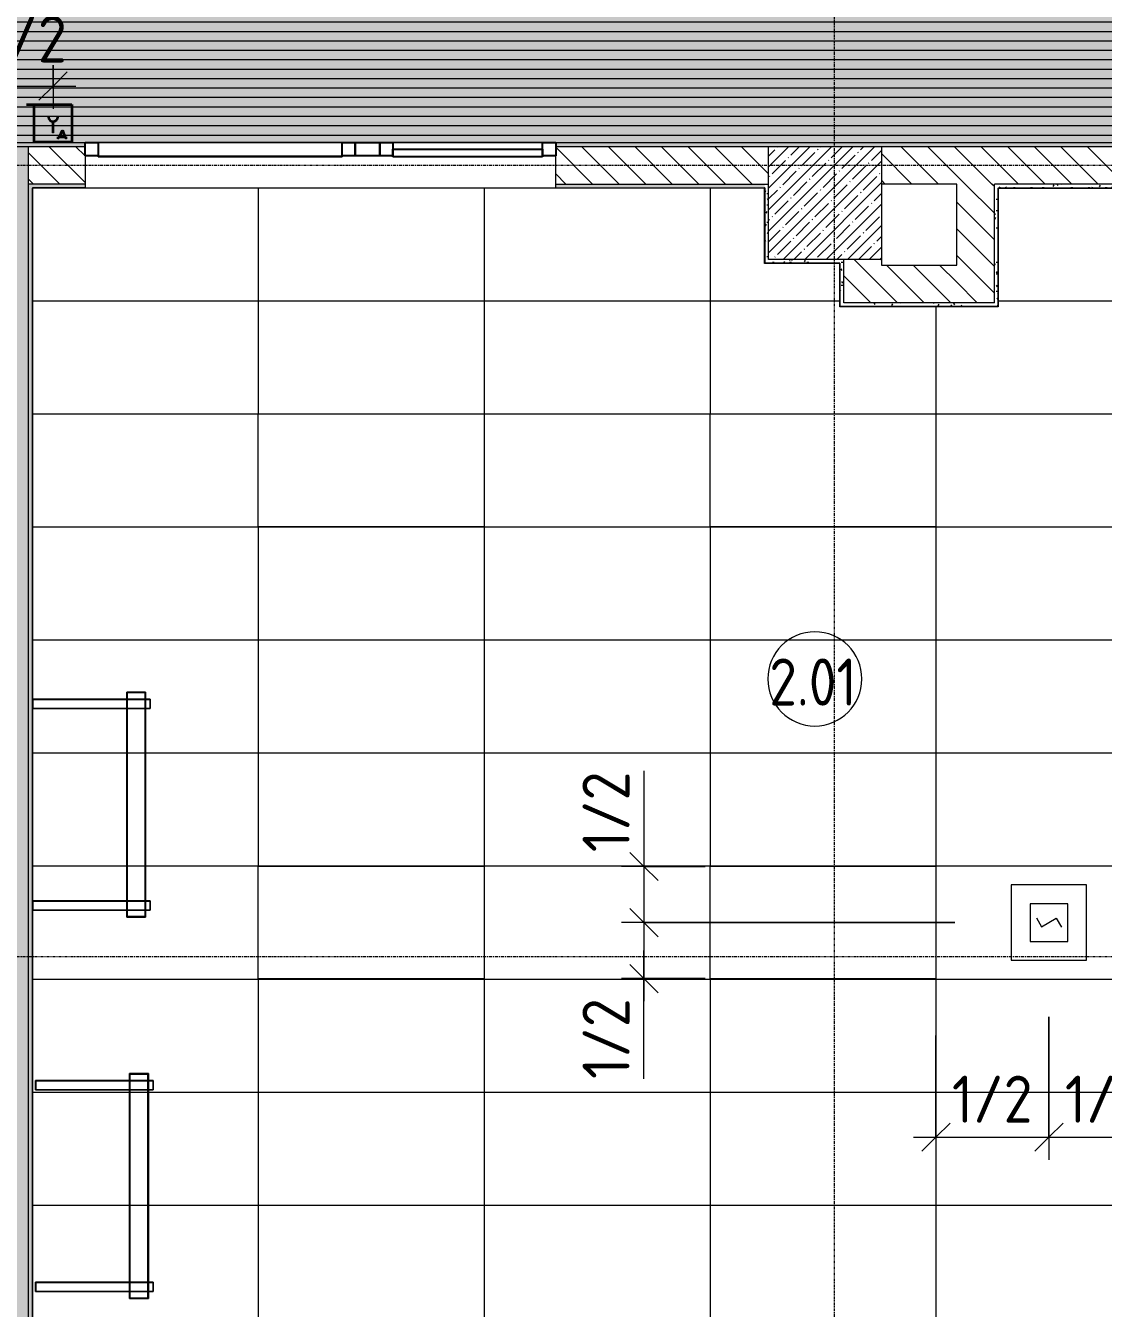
# Model space of a CAD drawing. Header units: millimetres. Extents: x -3917 to 185442, y -8553 to 29000.
# Drawn here: x 3714 to 9439, y 1732 to 8541 of the extents above; entities that cross this region are included whole.
import ezdxf

# ---------------------------------------------------------------- set-up
doc = ezdxf.new("R2010")
doc.units = ezdxf.units.MM
doc.linetypes.add('Осевая', pattern=[31.75, 6.35, -4.7625, 15.875, -4.7625])
for name, color, linetype, lineweight in [('A-ANNO-DIMS', 7, 'Continuous', 9), ('A-ANNO-DIMS-100', 7, 'Continuous', 9), ('A-AREA-IDEN', 7, 'Continuous', 9), ('A-CLNG-PATT', 7, 'Continuous', 9), ('A-DETL-2', 7, 'Continuous', 35), ('A-GLAZ-CURT', 7, 'Continuous', 9), ('A-GLAZ-CURT-1', 7, 'Continuous', 25), ('A-GLAZ-CWMG', 7, 'Continuous', 9), ('A-GLAZ-CWMG-1', 7, 'Continuous', 25), ('A-WALL', 7, 'Continuous', 9), ('I-WALL', 7, 'Continuous', 9), ('Q-SPCQ', 7, 'Continuous', 9), ('S-COLS', 7, 'Continuous', 9), ('Оси-2', 7, 'Осевая', 9)]:
    doc.layers.add(name, color=color, linetype=linetype, lineweight=lineweight)
for name, color, linetype, lineweight, true_color in [('A-ANNO-NOTE', 1, 'Continuous', 9, 0xff0000), ('A-CLNG-1', 7, 'Continuous', 9, 0xeaeaea), ('A-WALL-1', 7, 'Continuous', 9, 0x3c3c3c), ('A-WALL-FNSH-1', 7, 'Continuous', 9, 0x3c3c3c), ('E-LITE-EQPM-1', 7, 'Continuous', 9, 0xff8080), ('I-WALL-1', 7, 'Continuous', 9, 0x535353), ('Q-SPCQ-2', 1, 'Continuous', 9, 0xff0000), ('S-COLS-1', 9, 'Continuous', 9, 0x808080), ('S-COLS-2', 7, 'Continuous', 9, 0x3c3c3c)]:
    doc.layers.add(name, color=color, linetype=linetype, lineweight=lineweight, true_color=true_color)
doc.layers.add('A-CLNG-PATT-1', color=7, linetype='Continuous', lineweight=9, transparency=1)
doc.styles.add('GOST Common', font='GOST_Common.ttf', dxfattribs={"width": 0.9, "height": 250})
doc.styles.add('ISOCPEUR', font='isocpeur.ttf', dxfattribs={"width": 0.9, "height": 250})
doc.dimstyles.new('ISO-2_5_0_9К_БОЛЬШОЙ', dxfattribs={"dimscale": 304.8, "dimtxt": 248.995294, "dimasz": 0.492126, "dimexe": 0.393701, "dimexo": 0.984252, "dimgap": 0, "dimtad": 1, "dimdec": 0, "dimrnd": 10, "dimzin": 0, "dimdsep": 46, "dimtxsty": 'ISOCPEUR', "dimblk1": 'OBLIQUE', "dimblk2": 'OBLIQUE', "dimsah": 1, "dimcen": 0.09, "dimdle": 0.393701, "dimazin": 0, "dimtfac": 1, "dimtdec": 4, "dimtix": 1, "dimtmove": 0, "dimatfit": 3, "dimfxl": 1, "dimtvp": 1, "dimtolj": 1, "dimtzin": 0, "dimarcsym": 2})
doc.dimstyles.new('ISO-2_5_0_9К_БОЛЬШОЙ_1', dxfattribs={"dimscale": 304.8, "dimtxt": 248.995294, "dimasz": 0.492126, "dimexe": 0.393701, "dimexo": 0.984252, "dimgap": 0, "dimtad": 1, "dimdec": 0, "dimrnd": 10, "dimzin": 0, "dimdsep": 46, "dimtxsty": 'ISOCPEUR', "dimblk1": 'OBLIQUE', "dimblk2": 'OBLIQUE', "dimsah": 1, "dimcen": 0.09, "dimdle": 0.393701, "dimazin": 0, "dimtfac": 1, "dimtdec": 4, "dimtix": 1, "dimtmove": 1, "dimatfit": 3, "dimfxl": 1, "dimtvp": 1, "dimtolj": 1, "dimtzin": 0, "dimarcsym": 2})
doc.dimstyles.new('ISO-2_5_0_9К_БОЛЬШОЙ_2', dxfattribs={"dimscale": 304.8, "dimtxt": 248.995294, "dimasz": 0.492126, "dimexe": 0.393701, "dimexo": 0.984252, "dimgap": 0, "dimtad": 1, "dimdec": 0, "dimrnd": 10, "dimzin": 0, "dimdsep": 46, "dimtxsty": 'ISOCPEUR', "dimblk1": 'OBLIQUE', "dimblk2": 'OBLIQUE', "dimsah": 1, "dimcen": 0.09, "dimdle": 0.393701, "dimazin": 0, "dimtfac": 1, "dimtdec": 4, "dimtix": 1, "dimtmove": 2, "dimatfit": 3, "dimfxl": 1, "dimtvp": 1, "dimtolj": 1, "dimtzin": 0, "dimarcsym": 2})
pattern_1 = [(135, (0, 0), (-70.7107, -70.7107), [])]
pattern_2 = [(0, (0, 0), (121.92, 30.48), [10.058, -81.382, 10.058, -81.382, -487.68]), (0, (0, 0), (121.92, 30.48), [-182.88, 10.058, -172.822, 10.058, -81.382, -213.36]), (0, (0, 0), (121.92, 30.48), [-457.2, 10.058, -50.902, 10.058, -142.342]), (120, (45.72, 15.24), (-87.356454, 90.345817), [10.058, -81.382, 10.058, -81.382, -487.68]), (120, (45.72, 15.24), (-87.356454, 90.345817), [-182.88, 10.058, -172.822, 10.058, -81.382, -213.36]), (120, (45.72, 15.24), (-87.356454, 90.345817), [-457.2, 10.058, -50.902, 10.058, -142.342]), (240, (60.96, 76.2), (-34.563546, -120.825817), [10.058, -81.382, 10.058, -81.382, -487.68]), (240, (60.96, 76.2), (-34.563546, -120.825817), [-182.88, 10.058, -172.822, 10.058, -81.382, -213.36]), (240, (60.96, 76.2), (-34.563546, -120.825817), [-457.2, 10.058, -50.902, 10.058, -142.342])]

# ---------------------------------------------------------------- blocks, each defined once
blk = doc.blocks.new('BSC_Колонна _Прямоугольная - 600х600-V50-Сводный план потолков 2 этажа в осях 1-12')
at = {"layer": 'S-COLS-1'}
h = blk.add_hatch(dxfattribs=at)
h.set_pattern_fill('FP_61', color=256, style=0, pattern_type=2)
h.set_pattern_definition([(45, (-7960, -7600), (-57.0246, 57.0246), []), (45, (-7902.975, -7600), (-57.0246, 57.0246), [100.806, -20.161, 3.353, -16.808])])
h.paths.add_polyline_path([(-300, -300), (300, -300), (300, 300), (-300, 300)])
at = {"layer": 'S-COLS-2'}
for p, q in [((-300, 300), (300, 300)), ((-300, -300), (-300, 300)), ((300, 300), (300, -300)), ((300, -300), (-300, -300))]:
    blk.add_line(p, q, dxfattribs=at)
blk = doc.blocks.new('E220 IP40 _школа доски 1195-100 IP40 аналог 1-36_ - V1-E0-00270-60000-4001839 _ V2-A0-PR00-00_2_0017_25 _Призма стандарт_-27752235-Сводный план потолков 2 этажа в осях 1-12')
at = {"layer": 'E-LITE-EQPM-1'}
for p, q in [((4251, 3808.5), (4251, 5003.5)), ((4251, 5003.5), (4351, 5003.5)), ((4351, 5003.5), (4251, 5003.5)), ((4251, 5003.5), (4251, 3808.5)), ((4253, 3811.5), (4253, 5000.5)), ((4253, 5000.5), (4349, 5000.5)), ((4349, 5000.5), (4253, 5000.5)), ((4253, 5000.5), (4253, 3811.5)), ((4349, 5000.5), (4253, 5000.5)), ((4253, 5000.5), (4253, 3811.5)), ((4253, 3811.5), (4253, 5000.5)), ((4253, 5000.5), (4349, 5000.5)), ((4349, 5000.5), (4349, 3811.5)), ((4349, 3811.5), (4349, 5000.5)), ((4349, 3811.5), (4349, 5000.5)), ((4349, 5000.5), (4349, 3811.5)), ((4351, 5003.5), (4351, 3808.5)), ((4351, 3808.5), (4351, 5003.5)), ((4251, 4966), (3751, 4966)), ((3751, 4916), (3751, 4966)), ((3751, 4966), (3751, 4916)), ((3751, 4966), (3791, 4966)), ((3751, 4916), (4251, 4916)), ((3791, 4916), (3751, 4916)), ((3753, 4964), (4251, 4964)), ((3753, 4964), (3753, 4918)), ((3753, 4918), (3753, 4964)), ((3791, 4964), (3753, 4964)), ((3753, 4918), (4251, 4918)), ((3753, 4918), (3791, 4918)), ((3791, 4966), (4251, 4966)), ((3791, 4966), (3791, 4964)), ((3791, 4964), (3791, 4966)), ((3791, 4964), (4251, 4964)), ((3791, 4918), (4251, 4918)), ((3791, 4918), (3791, 4916)), ((3791, 4916), (3791, 4918)), ((3791, 4916), (4251, 4916)), ((4252.9, 4966), (4251, 4966)), ((4251, 4966), (4252.9, 4966)), ((4251, 4964), (4252.9, 4964)), ((4251, 4964), (4252.9, 4964)), ((4251, 4918), (4252.9, 4918)), ((4251, 4918), (4252.9, 4918)), ((4251, 4916), (4252.9, 4916)), ((4251, 4916), (4252.9, 4916)), ((4348.6, 4966), (4253, 4966)), ((4253, 4966), (4348.6, 4966)), ((4253, 4964), (4348.6, 4964)), ((4253, 4964), (4348.6, 4964)), ((4253, 4918), (4348.6, 4918)), ((4253, 4918), (4348.6, 4918)), ((4253, 4916), (4348.6, 4916)), ((4253, 4916), (4348.6, 4916)), ((4351, 4966), (4349.1, 4966)), ((4349.1, 4966), (4351, 4966)), ((4349.1, 4964), (4351, 4964)), ((4349.1, 4964), (4351, 4964)), ((4349.1, 4918), (4351, 4918)), ((4349.1, 4918), (4351, 4918)), ((4349.1, 4916), (4351, 4916)), ((4349.1, 4916), (4351, 4916)), ((4376, 4966), (4351, 4966)), ((4351, 4966), (4376, 4966)), ((4351, 4964), (4376, 4964)), ((4351, 4964), (4376, 4964)), ((4351, 4918), (4376, 4918)), ((4351, 4918), (4376, 4918)), ((4351, 4916), (4376, 4916)), ((4351, 4916), (4376, 4916)), ((4376, 4966), (4376, 4964)), ((4376, 4916), (4376, 4966)), ((4376, 4964), (4376, 4918)), ((4376, 4918), (4376, 4916)), ((4251.1, 3896), (3751, 3896)), ((3751, 3846), (3751, 3896)), ((3751, 3896), (3751, 3846)), ((3751, 3896), (3791, 3896)), ((3753, 3894), (4251.1, 3894)), ((3753, 3894), (3753, 3848)), ((3753, 3848), (3753, 3894)), ((3791, 3894), (3753, 3894)), ((3791, 3896), (4251.1, 3896)), ((3791, 3896), (3791, 3894)), ((3791, 3894), (3791, 3896)), ((3791, 3894), (4251.1, 3894)), ((4253, 3896), (4251.1, 3896)), ((4251.1, 3896), (4253, 3896)), ((4251.1, 3894), (4253, 3894)), ((4251.1, 3894), (4253, 3894)), ((4348.6, 3896), (4253, 3896)), ((4253, 3896), (4348.6, 3896)), ((4253, 3894), (4348.6, 3894)), ((4253, 3894), (4348.6, 3894)), ((4350.9, 3896), (4349, 3896)), ((4349, 3896), (4350.9, 3896)), ((4349, 3894), (4350.9, 3894)), ((4349, 3894), (4350.9, 3894)), ((4376, 3896), (4350.9, 3896)), ((4350.9, 3896), (4376, 3896)), ((4350.9, 3894), (4376, 3894)), ((4350.9, 3894), (4376, 3894)), ((4376, 3896), (4376, 3894)), ((4376, 3846), (4376, 3896)), ((4376, 3894), (4376, 3848)), ((3751, 3846), (4251.1, 3846)), ((3791, 3846), (3751, 3846)), ((3753, 3848), (4251.1, 3848)), ((3753, 3848), (3791, 3848)), ((3791, 3848), (4251.1, 3848)), ((3791, 3848), (3791, 3846)), ((3791, 3846), (3791, 3848)), ((3791, 3846), (4251.1, 3846)), ((4251.1, 3848), (4253, 3848)), ((4251.1, 3848), (4253, 3848)), ((4251.1, 3846), (4253, 3846)), ((4251.1, 3846), (4253, 3846)), ((4253, 3848), (4348.6, 3848)), ((4253, 3848), (4348.6, 3848)), ((4253, 3846), (4348.6, 3846)), ((4253, 3846), (4348.6, 3846)), ((4349, 3848), (4350.9, 3848)), ((4349, 3848), (4350.9, 3848)), ((4349, 3846), (4350.9, 3846)), ((4349, 3846), (4350.9, 3846)), ((4350.9, 3848), (4376, 3848)), ((4350.9, 3848), (4376, 3848)), ((4350.9, 3846), (4376, 3846)), ((4350.9, 3846), (4376, 3846)), ((4376, 3848), (4376, 3846)), ((4351, 3808.5), (4251, 3808.5)), ((4251, 3808.5), (4351, 3808.5)), ((4349, 3811.5), (4253, 3811.5)), ((4253, 3811.5), (4349, 3811.5)), ((4253, 3811.5), (4349, 3811.5)), ((4349, 3811.5), (4253, 3811.5))]:
    blk.add_line(p, q, dxfattribs=at)
blk = doc.blocks.new('Рассеиватель E220 - V2-A0-PR00-00_2_0016_25 Призма стандарт-27752360-Сводный план потолков 2 этажа в осях 1-12')
at = {"layer": 'E-LITE-EQPM-1'}
for p, q in [((-594.5, -48), (-594.5, 48)), ((-594.5, 48), (594.5, 48)), ((594.5, 48), (-594.5, 48)), ((-594.5, 48), (-594.5, -48)), ((594.5, 48), (594.5, -48)), ((594.5, -48), (594.5, 48)), ((594.5, -48), (-594.5, -48)), ((-594.5, -48), (594.5, -48))]:
    blk.add_line(p, q, dxfattribs=at)
blk = doc.blocks.new('E220 IP40 _школа доски 1195-100 IP40 аналог 1-36_ - V1-E0-00270-60000-4001839 _ V2-A0-PR00-00_2_0017_25 _Призма стандарт_-V69-Сводный план потолков 2 этажа в осях 1-12')
at = {"layer": 'E-LITE-EQPM-1'}
for p, q in [((4266, 2941), (3766, 2941)), ((3766, 2891), (3766, 2941)), ((3766, 2941), (3766, 2891)), ((3766, 2941), (3806, 2941)), ((3768, 2939), (4266, 2939)), ((3768, 2939), (3768, 2893)), ((3768, 2893), (3768, 2939)), ((3806, 2939), (3768, 2939)), ((3806, 2941), (4266, 2941)), ((3806, 2941), (3806, 2939)), ((3806, 2939), (3806, 2941)), ((3806, 2939), (4266, 2939)), ((4266, 1783.5), (4266, 2978.5)), ((4266, 2978.5), (4366, 2978.5)), ((4366, 2978.5), (4266, 2978.5)), ((4266, 2978.5), (4266, 1783.5)), ((4267.9, 2941), (4266, 2941)), ((4266, 2941), (4267.9, 2941)), ((4266, 2939), (4267.9, 2939)), ((4266, 2939), (4267.9, 2939)), ((4268, 1786.5), (4268, 2975.5)), ((4268, 2975.5), (4364, 2975.5)), ((4364, 2975.5), (4268, 2975.5)), ((4268, 2975.5), (4268, 1786.5)), ((4364, 2975.5), (4268, 2975.5)), ((4268, 2975.5), (4268, 1786.5)), ((4268, 1786.5), (4268, 2975.5)), ((4268, 2975.5), (4364, 2975.5)), ((4364, 2941), (4268, 2941)), ((4268, 2941), (4364, 2941)), ((4268, 2939), (4364, 2939)), ((4268, 2939), (4364, 2939)), ((4364, 2975.5), (4364, 1786.5)), ((4364, 1786.5), (4364, 2975.5)), ((4364, 1786.5), (4364, 2975.5)), ((4364, 2975.5), (4364, 1786.5)), ((4366, 2941), (4364.1, 2941)), ((4364.1, 2941), (4366, 2941)), ((4364.1, 2939), (4366, 2939)), ((4364.1, 2939), (4366, 2939)), ((4366, 2978.5), (4366, 1783.5)), ((4366, 1783.5), (4366, 2978.5)), ((4391, 2941), (4366, 2941)), ((4366, 2941), (4391, 2941)), ((4366, 2939), (4391, 2939)), ((4366, 2939), (4391, 2939)), ((4391, 2941), (4391, 2939)), ((4391, 2891), (4391, 2941)), ((4391, 2939), (4391, 2893)), ((3766, 2891), (4266, 2891)), ((3806, 2891), (3766, 2891)), ((3768, 2893), (4266, 2893)), ((3768, 2893), (3806, 2893)), ((3806, 2893), (4266, 2893)), ((3806, 2893), (3806, 2891)), ((3806, 2891), (3806, 2893)), ((3806, 2891), (4266, 2891)), ((4266, 2893), (4267.9, 2893)), ((4266, 2893), (4267.9, 2893)), ((4266, 2891), (4267.9, 2891)), ((4266, 2891), (4267.9, 2891)), ((4268, 2893), (4364, 2893)), ((4268, 2893), (4364, 2893)), ((4268, 2891), (4364, 2891)), ((4268, 2891), (4364, 2891)), ((4364.1, 2893), (4366, 2893)), ((4364.1, 2893), (4366, 2893)), ((4364.1, 2891), (4366, 2891)), ((4364.1, 2891), (4366, 2891)), ((4366, 2893), (4391, 2893)), ((4366, 2893), (4391, 2893)), ((4366, 2891), (4391, 2891)), ((4366, 2891), (4391, 2891)), ((4391, 2893), (4391, 2891)), ((4266.1, 1871), (3766, 1871)), ((3766, 1821), (3766, 1871)), ((3766, 1871), (3766, 1821)), ((3766, 1871), (3806, 1871)), ((3768, 1869), (4266.1, 1869)), ((3768, 1869), (3768, 1823)), ((3768, 1823), (3768, 1869)), ((3806, 1869), (3768, 1869)), ((3806, 1871), (4266.1, 1871)), ((3806, 1871), (3806, 1869)), ((3806, 1869), (3806, 1871)), ((3806, 1869), (4266.1, 1869)), ((4268, 1871), (4266.1, 1871)), ((4266.1, 1871), (4268, 1871)), ((4266.1, 1869), (4268, 1869)), ((4266.1, 1869), (4268, 1869)), ((4364, 1871), (4268, 1871)), ((4268, 1871), (4364, 1871)), ((4268, 1869), (4364, 1869)), ((4268, 1869), (4364, 1869)), ((4365.9, 1871), (4364, 1871)), ((4364, 1871), (4365.9, 1871)), ((4364, 1869), (4365.9, 1869)), ((4364, 1869), (4365.9, 1869)), ((4391, 1871), (4365.9, 1871)), ((4365.9, 1871), (4391, 1871)), ((4365.9, 1869), (4391, 1869)), ((4365.9, 1869), (4391, 1869)), ((4391, 1871), (4391, 1869)), ((4391, 1821), (4391, 1871)), ((4391, 1869), (4391, 1823)), ((3766, 1821), (4266.1, 1821)), ((3806, 1821), (3766, 1821)), ((3768, 1823), (4266.1, 1823)), ((3768, 1823), (3806, 1823)), ((3806, 1823), (4266.1, 1823)), ((3806, 1823), (3806, 1821)), ((3806, 1821), (3806, 1823)), ((3806, 1821), (4266.1, 1821)), ((4366, 1783.5), (4266, 1783.5)), ((4266, 1783.5), (4366, 1783.5)), ((4266.1, 1823), (4268, 1823)), ((4266.1, 1823), (4268, 1823)), ((4266.1, 1821), (4268, 1821)), ((4266.1, 1821), (4268, 1821)), ((4268, 1823), (4364, 1823)), ((4268, 1823), (4364, 1823)), ((4268, 1821), (4364, 1821)), ((4268, 1821), (4364, 1821)), ((4364, 1786.5), (4268, 1786.5)), ((4268, 1786.5), (4364, 1786.5)), ((4268, 1786.5), (4364, 1786.5)), ((4364, 1786.5), (4268, 1786.5)), ((4364, 1823), (4365.9, 1823)), ((4364, 1823), (4365.9, 1823)), ((4364, 1821), (4365.9, 1821)), ((4364, 1821), (4365.9, 1821)), ((4365.9, 1823), (4391, 1823)), ((4365.9, 1823), (4391, 1823)), ((4365.9, 1821), (4391, 1821)), ((4365.9, 1821), (4391, 1821)), ((4391, 1823), (4391, 1821))]:
    blk.add_line(p, q, dxfattribs=at)
blk = doc.blocks.new('Извещатель потолочный - Монтируемые на перекрытии-30356282-Сводный план потолков 2 этажа в осях 1-12')
at = {"layer": 'Q-SPCQ'}
for p, q in [((-300, 300), (-300, -100)), ((100, 300), (-300, 300)), ((100, -100), (100, 300)), ((0, 200), (-200, 200)), ((-200, 200), (-200, 0)), ((-122.5, 139), (-74.9, 166.5)), ((-100, 100), (-122.5, 139)), ((0, 0), (0, 200)), ((-77.5, 61), (-100, 100)), ((-200, 0), (0, 0)), ((-125.1, 33.5), (-77.5, 61)), ((-300, -100), (100, -100))]:
    blk.add_line(p, q, dxfattribs=at)
blk = doc.blocks.new('Дистанционный пожарный извещатель - Монтируемые на перекрытии-30348713-Сводный план потолков 2 этажа в осях 1-12')
at = {"layer": 'Q-SPCQ'}
for p, q in [((0, 200), (-200, 200)), ((-200, 200), (-200, 0)), ((0, 0), (0, 200)), ((-100, 50), (-100, 110)), ((-200, 0), (0, 0)), ((-72.6, 28.2), (-72.6, 18.2)), ((-66.8, 28.2), (-72.6, 28.2)), ((-49.9, 64.5), (-66.8, 28.2)), ((-66.8, 28.2), (-36.8, 28.2)), ((-36.8, 28.2), (-49.9, 64.5)), ((-36.8, 28.2), (-31.8, 28.2)), ((-31.8, 28.2), (-31.8, 18.2))]:
    blk.add_line(p, q, dxfattribs=at)
blk.add_arc((-100, 135), 25, 180, 360, dxfattribs=at)
blk = doc.blocks.new('Прямоугольный импост - 50 x 70 мм-31700031-Сводный план потолков 2 этажа в осях 1-12')
at = {"layer": 'A-GLAZ-CWMG-1'}
for p, q in [((0, 35), (-70, 35)), ((-70, 35), (-70, -35)), ((0, -35), (0, 35)), ((-70, -35), (0, -35))]:
    blk.add_line(p, q, dxfattribs=at)
blk = doc.blocks.new('Прямоугольный импост - 50 x 70 мм-31720913-Сводный план потолков 2 этажа в осях 1-12')
at = {"layer": 'A-GLAZ-CWMG'}
blk.add_line((5665, 7920), (6460, 7920), dxfattribs=at)
blk = doc.blocks.new('Системная панель - Стемалит - 40мм-32257327-Сводный план потолков 2 этажа в осях 1-12')
at = {"layer": 'A-GLAZ-CURT-1'}
for p, q in [((-65, -35), (-65, 35)), ((-65, 35), (65, 35)), ((65, 35), (65, -35)), ((65, -35), (-65, -35))]:
    blk.add_line(p, q, dxfattribs=at)
blk = doc.blocks.new('Прямоугольный импост - 50 x 70 мм-31687886-Сводный план потолков 2 этажа в осях 1-12')
at = {"layer": 'A-GLAZ-CWMG-1'}
for p, q in [((35, 35), (-35, 35)), ((-35, 35), (-35, -35)), ((35, -35), (35, 35)), ((-35, -35), (35, -35))]:
    blk.add_line(p, q, dxfattribs=at)
blk = doc.blocks.new('Системная панель - Стекло - 40мм-32257328-Сводный план потолков 2 этажа в осях 1-12')
at = {"layer": 'A-GLAZ-CURT'}
for p, q in [((-647.5, -40), (-647.5, -35)), ((-647.5, -40), (647.5, -40)), ((647.5, -35), (647.5, -40))]:
    blk.add_line(p, q, dxfattribs=at)
blk = doc.blocks.new('Прямоугольный импост - 50 x 70 мм-31701779-Сводный план потолков 2 этажа в осях 1-12')
at = {"layer": 'A-GLAZ-CWMG-1'}
for p, q in [((-70, 35), (0, 35)), ((-70, -35), (-70, 35)), ((0, 35), (0, -35)), ((0, -35), (-70, -35))]:
    blk.add_line(p, q, dxfattribs=at)
blk = doc.blocks.new('Прямоугольный импост - 50 x 70 мм-31693698-Сводный план потолков 2 этажа в осях 1-12')
at = {"layer": 'A-GLAZ-CWMG'}
for p, q in [((4100, 7920), (5395, 7920)), ((4100, 7850), (5395, 7850))]:
    blk.add_line(p, q, dxfattribs=at)
blk = doc.blocks.new('Системная панель - Стекло - 40мм-32257331-Сводный план потолков 2 этажа в осях 1-12')
at = {"layer": 'A-GLAZ-CURT'}
h = blk.add_hatch(dxfattribs=at)
h.set_pattern_fill('FP_91', color=256, style=0, pattern_type=2)
h.set_pattern_definition([(45, (-6162.5, -7785), (-282.843, 282.843), [200, -600]), (45, (-6362.5, -7885), (-282.843, 282.843), [600, -200]), (45, (-5962.5, -7985), (-282.843, 282.843), [200, -600])])
h.paths.add_polyline_path([(397.5, -40), (397.5, 0), (-397.5, 0), (-397.5, -40)])
at = {"layer": 'A-GLAZ-CURT-1'}
for p, q in [((-397.5, -40), (-397.5, 0)), ((-397.5, 0), (397.5, 0)), ((397.5, 0), (397.5, -40)), ((397.5, -40), (-397.5, -40))]:
    blk.add_line(p, q, dxfattribs=at)
blk = doc.blocks.new('Прямоугольный импост - 50 x 70 мм-31702100-Сводный план потолков 2 этажа в осях 1-12')
at = {"layer": 'A-GLAZ-CWMG-1'}
for p, q in [((35, 35), (-35, 35)), ((-35, 35), (-35, -35)), ((35, -35), (35, 35)), ((-35, -35), (35, -35))]:
    blk.add_line(p, q, dxfattribs=at)
blk = doc.blocks.new('Марка_Помещения - Номер-25198446-Сводный план потолков 2 этажа в осях 1-12')
at = {"layer": 'A-AREA-IDEN'}
for start, end in [(360, 180), (180, 360)]:
    blk.add_arc((0, 0), 2.5, start, end, dxfattribs=at)
blk = doc.blocks.new('DIMBLOCK38-Сводный план потолков 2 этажа в осях 1-12')
at = {"layer": 'A-ANNO-DIMS-100'}
for p, q in [((9149.9, 3279.9), (9149.9, 2520.5)), ((9149.9, 2640.5), (9149.9, 3279.9)), ((8549.9, 3180.3), (8549.9, 2520.5)), ((8549.9, 2640.5), (8549.9, 3180.3)), ((8429.9, 2640.5), (9149.9, 2640.5))]:
    blk.add_line(p, q, dxfattribs=at)
at = {"layer": 'A-ANNO-DIMS-100', "lineweight": 20}
for p, q in [((8549.9, 2640.5), (8624.9, 2715.5)), ((9149.9, 2640.5), (9224.9, 2715.5)), ((8549.9, 2640.5), (8474.9, 2565.5)), ((9149.9, 2640.5), (9074.9, 2565.5))]:
    blk.add_line(p, q, dxfattribs=at)
at = {"layer": 'A-ANNO-DIMS-100', "color": 0, "insert": (8634.4, 2967.2), "char_height": 250, "width": 517.144, "attachment_point": 1, "line_spacing_factor": 1.149209, "style": 'ISOCPEUR'}
blk.add_mtext('1/2', dxfattribs=at)
blk = doc.blocks.new('_Oblique')
at = {"color": 0, "linetype": 'ByBlock', "lineweight": -2}
blk.add_line((-0.5, -0.5), (0.5, 0.5), dxfattribs=at)
blk = doc.blocks.new('DIMBLOCK39-Сводный план потолков 2 этажа в осях 1-12')
at = {"layer": 'A-ANNO-DIMS-100'}
for p, q in [((9149.9, 3279.9), (9149.9, 2520.5)), ((9149.9, 2640.5), (9149.9, 3279.9)), ((9749.9, 3180.3), (9749.9, 2520.5)), ((9749.9, 2640.5), (9749.9, 3180.3)), ((9149.9, 2640.5), (9869.9, 2640.5))]:
    blk.add_line(p, q, dxfattribs=at)
at = {"layer": 'A-ANNO-DIMS-100', "lineweight": 20}
for p, q in [((9149.9, 2640.5), (9224.9, 2715.5)), ((9749.9, 2640.5), (9824.9, 2715.5)), ((9149.9, 2640.5), (9074.9, 2565.5)), ((9749.9, 2640.5), (9674.9, 2565.5))]:
    blk.add_line(p, q, dxfattribs=at)
at = {"layer": 'A-ANNO-DIMS-100', "color": 0, "insert": (9234.4, 2967.2), "char_height": 250, "width": 517.144, "attachment_point": 1, "line_spacing_factor": 1.149209, "style": 'ISOCPEUR'}
blk.add_mtext('1/2', dxfattribs=at)
blk = doc.blocks.new('DIMBLOCK63-Сводный план потолков 2 этажа в осях 1-12')
at = {"layer": 'A-ANNO-DIMS-100'}
for p, q in [((3580, 8331.9), (3580, 8100.1)), ((3580, 8220.1), (3580, 8331.9)), ((3860, 8331), (3860, 8100.1)), ((3860, 8220.1), (3860, 8331)), ((3460, 8220.1), (3980, 8220.1))]:
    blk.add_line(p, q, dxfattribs=at)
at = {"layer": 'A-ANNO-DIMS-100', "lineweight": 20}
for p, q in [((3580, 8220.1), (3655, 8295.1)), ((3860, 8220.1), (3935, 8295.1)), ((3580, 8220.1), (3505, 8145.1)), ((3860, 8220.1), (3785, 8145.1))]:
    blk.add_line(p, q, dxfattribs=at)
at = {"layer": 'A-ANNO-DIMS-100', "color": 0, "insert": (3504.5, 8595.2), "char_height": 250, "width": 517.144, "attachment_point": 1, "line_spacing_factor": 1.149209, "style": 'ISOCPEUR'}
blk.add_mtext('1/2', dxfattribs=at)
blk = doc.blocks.new('DIMBLOCK71-Сводный план потолков 2 этажа в осях 1-12')
at = {"layer": 'A-ANNO-DIMS-100'}
for p, q in [((6998.7, 4584.4), (6998.7, 4053.5)), ((6998.7, 4197.4), (6998.7, 3779.9)), ((7324.3, 4077.4), (6878.7, 4077.4)), ((6998.7, 4077.4), (7324.3, 4077.4)), ((6998.7, 4053.5), (6998.7, 3928.7)), ((8649.9, 3779.9), (6878.7, 3779.9)), ((6998.7, 3779.9), (8649.9, 3779.9))]:
    blk.add_line(p, q, dxfattribs=at)
at = {"layer": 'A-ANNO-DIMS-100', "lineweight": 20}
for p, q in [((6998.7, 4077.4), (6923.7, 4152.4)), ((6998.7, 4077.4), (7073.7, 4002.4)), ((6998.7, 3779.9), (6923.7, 3854.9)), ((6998.7, 3779.9), (7073.7, 3704.9))]:
    blk.add_line(p, q, dxfattribs=at)
at = {"layer": 'A-ANNO-DIMS-100', "color": 0, "insert": (6672.1, 4153.5), "char_height": 250, "width": 517.144, "attachment_point": 1, "rotation": 90, "line_spacing_factor": 1.149209, "style": 'ISOCPEUR'}
blk.add_mtext('1/2', dxfattribs=at)
blk = doc.blocks.new('DIMBLOCK72-Сводный план потолков 2 этажа в осях 1-12')
at = {"layer": 'A-ANNO-DIMS-100', "lineweight": 20}
for p, q in [((6998.7, 3779.9), (6923.7, 3854.9)), ((6998.7, 3779.9), (7073.7, 3704.9)), ((6998.7, 3482.4), (6923.7, 3557.4)), ((6998.7, 3482.4), (7073.7, 3407.4))]:
    blk.add_line(p, q, dxfattribs=at)
at = {"layer": 'A-ANNO-DIMS-100'}
for p, q in [((8649.9, 3779.9), (6878.7, 3779.9)), ((6998.7, 3779.9), (6998.7, 3362.4)), ((6998.7, 3779.9), (8649.9, 3779.9)), ((6998.7, 3480.7), (6998.7, 3631.2)), ((7324.3, 3482.4), (6878.7, 3482.4)), ((6998.7, 3482.4), (7324.3, 3482.4)), ((6998.7, 2949.7), (6998.7, 3480.7))]:
    blk.add_line(p, q, dxfattribs=at)
at = {"layer": 'A-ANNO-DIMS-100', "color": 0, "insert": (6672.1, 2949.7), "char_height": 250, "width": 517.144, "attachment_point": 1, "rotation": 90, "line_spacing_factor": 1.149209, "style": 'ISOCPEUR'}
blk.add_mtext('1/2', dxfattribs=at)

msp = doc.modelspace()

# ---------------------------------------------------------------- hatches: boundary and pattern name
at = {"layer": 'A-CLNG-PATT'}
h = msp.add_hatch(dxfattribs=at)
h.set_pattern_fill('FP_86', color=256, style=0, pattern_type=2)
h.set_pattern_definition([(0, (10060, 11460.5), (0, -50), [])])
h.paths.add_polyline_path([(1270, 7921), (19989, 7921), (19989, 10879), (13674.3, 10879), (13674.3, 15000), (6781, 15000), (6781, 13999), (4281, 13999), (4281, 10879), (546, 10879), (546, 10600), (131, 10599), (131, 8521), (1270, 8520), (1270, 8263.6)])
h.paths.add_polyline_path([(6260, 10880), (6240, 10880), (6240, 11421), (6781, 11421), (6780, 10880), (6760, 10880)])
h = msp.add_hatch(dxfattribs=at)
h.set_pattern_fill('FP_85', color=256, style=0, pattern_type=2)
h.set_pattern_definition([(180, (2551, 3479.5), (-7e-14, -600), []), (270, (2551, 3479.5), (1200, 7e-14), [])])
h.paths.add_polyline_path([(12295, 521), (12389, 521), (12389, 7049), (11452, 7050), (11452, 7672), (10668, 7672), (10668, 7050), (9759, 7049), (9759, 7679), (8881, 7679), (8881, 7049), (8039, 7049), (8039, 7279), (7639, 7279), (7639, 7679), (3751, 7679), (3751, 521), (11683.7, 521)])
h.paths.add_polyline_path([(10949.9, 1080.3), (9749.9, 1080.3), (9749.9, 1680.3), (10949.9, 1680.3)])
h.paths.add_polyline_path([(8549.9, 1080.3), (7349.9, 1080.3), (7349.9, 1680.3), (8549.9, 1680.3)])
h.paths.add_polyline_path([(4949.9, 1080.3), (4949.9, 1680.3), (6149.9, 1680.3), (6149.9, 1080.3)])
h.paths.add_polyline_path([(10949.9, 3480.3), (9749.9, 3480.3), (9749.9, 4080.3), (10949.9, 4080.3)])
h.paths.add_polyline_path([(7349.9, 3480.3), (7349.9, 4080.3), (8549.9, 4080.3), (8549.9, 3480.3)])
h.paths.add_polyline_path([(4949.9, 3480.3), (4949.9, 4080.3), (6149.9, 4080.3), (6149.9, 3480.3)])
h.paths.add_polyline_path([(9749.9, 5880.3), (9749.9, 6480.3), (10949.9, 6480.3), (10949.9, 5880.3)])
h.paths.add_polyline_path([(8549.9, 5880.3), (7349.9, 5880.3), (7349.9, 6480.3), (8549.9, 6480.3), (8549.9, 6460.1)])
h.paths.add_polyline_path([(4949.9, 5880.3), (4949.9, 6480.3), (6149.9, 6480.3), (6149.9, 5880.3)])
at = {"layer": 'A-CLNG-PATT-1'}
h = msp.add_hatch(color=256, dxfattribs=at)
h.paths.add_polyline_path([(1270, 7921), (19989, 7921), (19989, 10879), (13674.3, 10879), (13674.3, 15000), (6781, 15000), (6781, 13999), (4281, 13999), (4281, 10879), (546, 10879), (546, 10600), (131, 10599), (131, 8521), (1270, 8520), (1270, 8263.6)])
h.paths.add_polyline_path([(6260, 10880), (6240, 10880), (6240, 11421), (6781, 11421), (6780, 10880), (6760, 10880)])
at = {"layer": 'I-WALL'}
h = msp.add_hatch(dxfattribs=at)
h.set_pattern_fill('FP_79', color=256, style=0, pattern_type=2)
h.set_pattern_definition(pattern_2)
h.paths.add_polyline_path([(20010, 7900), (20010, 7920), (14999.9, 7920), (14999.9, 7900), (19630.2, 7900)])
h.paths.add_polyline_path([(13559.9, 7900), (13559.9, 7920), (6530, 7920), (6530, 7900), (12906.3, 7900)])
h.paths.add_polyline_path([(3737.3, 7900), (4030, 7900), (4030, 7920), (3285, 7920), (3285, 7900), (3730, 7900)])
h.paths.add_polyline_path([(1885, 7900), (1885, 7920), (1270, 7920), (1270, 7900)])
h = msp.add_hatch(dxfattribs=at)
h.set_pattern_fill('FP_13', color=256, style=0, pattern_type=2)
h.set_pattern_definition([(45, (0, 0), (-57.0246, 57.0246), []), (45, (57.025, 0), (-57.0246, 57.0246), [100.806, -20.161, 3.353, -16.808])])
h.paths.add_polyline_path([(3510, -100), (3730, -100), (3730, 7900), (3510, 7900), (3510, -48)])
h = msp.add_hatch(dxfattribs=at)
h.set_pattern_fill('FP_11', color=256, style=0, pattern_type=2)
h.set_pattern_definition(pattern_1)
h.paths.add_polyline_path([(16660, 7700), (16660, 7900), (14999.9, 7900), (14999.9, 7700), (16573.9, 7700)])
h.paths.add_polyline_path([(13559.9, 7700), (13559.9, 7900), (12760, 7900), (12760, 7700), (12906.3, 7700)])
h.paths.add_polyline_path([(12160, 7700), (12160, 7900), (8260, 7900), (8260, 7700), (11683.7, 7700)])
h.paths.add_polyline_path([(7640, 7700), (7660, 7700), (7660, 7900), (6530, 7900), (6530, 7700), (6793.6, 7700)])
h.paths.add_polyline_path([(4030, 7700), (4030, 7900), (3730, 7900), (3730, 7700), (3737.3, 7700)])
h = msp.add_hatch(dxfattribs=at)
h.set_pattern_fill('FP_79', color=256, style=0, pattern_type=2)
h.set_pattern_definition(pattern_2)
h.paths.add_polyline_path([(7640, 7680), (7640, 7700), (6530, 7700), (6530, 7680), (7639, 7680)])
h.paths.add_polyline_path([(3730, 7680), (4030, 7680), (4030, 7700), (3730, 7700)])
h = msp.add_hatch(dxfattribs=at)
h.set_pattern_fill('FP_79', color=256, style=0, pattern_type=2)
h.set_pattern_definition(pattern_2)
h.paths.add_polyline_path([(7640, 7300), (7660, 7300), (7660, 7700), (7640, 7700), (7640, 7680)])
h = msp.add_hatch(dxfattribs=at)
h.set_pattern_fill('FP_11', color=256, style=0, pattern_type=2)
h.set_pattern_definition(pattern_1)
h.paths.add_polyline_path([(8660, 7070), (8860, 7070), (8860, 7700), (8660, 7700), (8660, 7270)])
h = msp.add_hatch(dxfattribs=at)
h.set_pattern_fill('FP_79', color=256, style=0, pattern_type=2)
h.set_pattern_definition(pattern_2)
h.paths.add_polyline_path([(9760, 7680), (9760, 7700), (8860, 7700), (8860, 7680), (9759, 7680)])
h = msp.add_hatch(dxfattribs=at)
h.set_pattern_fill('FP_79', color=256, style=0, pattern_type=2)
h.set_pattern_definition(pattern_2)
h.paths.add_polyline_path([(3737.3, 140), (3750, 140), (3750, 7680), (3730, 7680), (3730, 140)])
h = msp.add_hatch(dxfattribs=at)
h.set_pattern_fill('FP_79', color=256, style=0, pattern_type=2)
h.set_pattern_definition(pattern_2)
h.paths.add_polyline_path([(8860, 7070), (8880, 7070), (8880, 7680), (8860, 7680), (8860, 7361.9)])
h = msp.add_hatch(dxfattribs=at)
h.set_pattern_fill('FP_79', color=256, style=0, pattern_type=2)
h.set_pattern_definition(pattern_2)
h.paths.add_polyline_path([(8016.2, 7280), (8040, 7280), (8040, 7300), (7640, 7300), (7640, 7280), (7660, 7280)])
h = msp.add_hatch(dxfattribs=at)
h.set_pattern_fill('FP_79', color=256, style=0, pattern_type=2)
h.set_pattern_definition(pattern_2)
h.paths.add_polyline_path([(8060, 7070), (8060, 7300), (8040, 7300), (8040, 7070)])
h = msp.add_hatch(dxfattribs=at)
h.set_pattern_fill('FP_11', color=256, style=0, pattern_type=2)
h.set_pattern_definition(pattern_1)
h.paths.add_polyline_path([(8260, 7070), (8260, 7300), (8060, 7300), (8060, 7070)])
h = msp.add_hatch(dxfattribs=at)
h.set_pattern_fill('FP_11', color=256, style=0, pattern_type=2)
h.set_pattern_definition(pattern_1)
h.paths.add_polyline_path([(8660, 7070), (8660, 7270), (8260, 7270), (8260, 7070)])
h = msp.add_hatch(dxfattribs=at)
h.set_pattern_fill('FP_79', color=256, style=0, pattern_type=2)
h.set_pattern_definition(pattern_2)
h.paths.add_polyline_path([(8880, 7050), (8880, 7070), (8040, 7070), (8040, 7050)])

# ---------------------------------------------------------------- linework, layer by layer
at = {"layer": 'A-ANNO-NOTE'}
for p, q in [((4949.7, 6479.9), (6149.7, 6479.9)), ((4949.7, 5879.9), (4949.7, 6479.9)), ((6149.7, 6479.9), (6149.7, 5879.9)), ((7349.7, 6479.9), (8549.7, 6479.9)), ((7349.7, 5879.9), (7349.7, 6479.9)), ((8549.7, 6479.9), (8549.7, 5879.9)), ((6149.7, 5879.9), (4949.7, 5879.9)), ((8549.7, 5879.9), (7349.7, 5879.9)), ((4949.7, 4079.9), (6149.7, 4079.9)), ((4949.7, 3479.9), (4949.7, 4079.9)), ((6149.7, 4079.9), (6149.7, 3479.9)), ((7349.7, 4079.9), (8549.7, 4079.9)), ((7349.7, 3479.9), (7349.7, 4079.9)), ((8549.7, 4079.9), (8549.7, 3479.9)), ((6149.7, 3479.9), (4949.7, 3479.9)), ((8549.7, 3479.9), (7349.7, 3479.9))]:
    msp.add_line(p, q, dxfattribs=at)
at = {"layer": 'A-CLNG-1'}
for p, q in [((1270, 7921), (19989, 7921)), ((7639, 7679), (3751, 7679)), ((3751, 7679), (3751, 141)), ((7639, 7279), (7639, 7679)), ((8039, 7279), (7639, 7279)), ((8039, 7049), (8039, 7279)), ((4949.9, 5880.3), (4949.9, 6480.3)), ((4949.9, 6480.3), (6149.9, 6480.3)), ((6149.9, 6480.3), (6149.9, 5880.3)), ((7349.9, 5880.3), (7349.9, 6480.3)), ((7349.9, 6480.3), (8549.9, 6480.3)), ((8549.9, 6480.3), (8549.9, 5880.3)), ((6149.9, 5880.3), (4949.9, 5880.3)), ((8549.9, 5880.3), (7349.9, 5880.3)), ((4949.9, 3480.3), (4949.9, 4080.3)), ((4949.9, 4080.3), (6149.9, 4080.3)), ((6149.9, 4080.3), (6149.9, 3480.3)), ((7349.9, 3480.3), (7349.9, 4080.3)), ((7349.9, 4080.3), (8549.9, 4080.3)), ((8549.9, 4080.3), (8549.9, 3480.3)), ((6149.9, 3480.3), (4949.9, 3480.3)), ((8549.9, 3480.3), (7349.9, 3480.3))]:
    msp.add_line(p, q, dxfattribs=at)
at = {"layer": 'A-DETL-2'}
for p, q in [((3718.4, 8121.9), (3960, 8121.9)), ((3760, 7921.9), (3760, 8121.9)), ((3960, 8121.9), (3960, 7921.9)), ((3860, 7971.9), (3860, 8031.9)), ((3893.2, 7950.1), (3910.1, 7986.4)), ((3910.1, 7986.4), (3923.2, 7950.1)), ((3960, 7921.9), (3760, 7921.9)), ((3887.4, 7940.1), (3887.4, 7950.1)), ((3887.4, 7950.1), (3928.2, 7950.1)), ((3928.2, 7950.1), (3928.2, 7940.1))]:
    msp.add_line(p, q, dxfattribs=at)
msp.add_arc((3860, 8056.9), 25, 180, 0, dxfattribs=at)
at = {"layer": 'A-WALL'}
for p, q in [((3285, 7900), (4030, 7900)), ((3730, -48), (3730, 7900)), ((6530, 7900), (7660, 7900)), ((8260, 7900), (12160, 7900)), ((4030, 7700), (3730, 7700)), ((6530, 7700), (7660, 7700)), ((9760, 7700), (8860, 7700)), ((8860, 7070), (8860, 7700)), ((3750, 7679), (3751, 7679)), ((7640, 7680), (7640, 7300)), ((8880, 7680), (9759, 7680)), ((8040, 7280), (7640, 7280)), ((8040, 7280), (8040, 7070))]:
    msp.add_line(p, q, dxfattribs=at)
at = {"layer": 'A-WALL-1'}
for p, q in [((3285, 7920), (4030, 7920)), ((4030, 7920), (4030, 7680)), ((6530, 7680), (6530, 7920)), ((6530, 7920), (13559.9, 7920)), ((8660, 7700), (8260, 7700)), ((8660, 7270), (8660, 7700)), ((4030, 7680), (3750, 7680)), ((3750, 7680), (3750, 7679)), ((7640, 7680), (7639, 7680)), ((8880, 7680), (8880, 7679)), ((8060, 7070), (8060, 7300)), ((8260, 7300), (8260, 7270)), ((8260, 7270), (8660, 7270)), ((8880, 7050), (8040, 7050)), ((8860, 7070), (8060, 7070))]:
    msp.add_line(p, q, dxfattribs=at)
at = {"layer": 'A-WALL-FNSH-1'}
for p, q in [((3285, 7921), (4030, 7921)), ((4030, 7921), (4030, 7920)), ((6530, 7921), (13559.9, 7921)), ((3750, 140), (3750, 7679)), ((4030, 7680), (4030, 7679)), ((6530, 7680), (7639, 7680)), ((6530, 7679), (6530, 7680)), ((7639, 7680), (7639, 7679)), ((8880, 7050), (8880, 7679)), ((8880, 7679), (9760, 7679)), ((8881, 7679), (8881, 7049)), ((7640, 7300), (7640, 7280)), ((8039, 7279), (8039, 7280)), ((8040, 7279), (8039, 7279)), ((8881, 7049), (8039, 7049)), ((8040, 7070), (8040, 7050))]:
    msp.add_line(p, q, dxfattribs=at)
at = {"layer": 'I-WALL-1'}
for p, q in [((6530, 7921), (4030, 7921)), ((6530, 7920), (6530, 7921)), ((4030, 7680), (6530, 7680))]:
    msp.add_line(p, q, dxfattribs=at)
at = {"layer": 'Оси-2'}
for p, q in [((8010, 593.7), (8010, 24898.1)), ((-599.2, 7800), (35990, 7800)), ((-599.2, 3600), (35990, 3600))]:
    msp.add_line(p, q, dxfattribs=at)

# ---------------------------------------------------------------- block references
at = {"layer": 'A-AREA-IDEN', "xscale": 99.99999999999993, "yscale": 99.99999999999993, "zscale": 99.99999999999993}
msp.add_blockref('Марка_Помещения - Номер-25198446-Сводный план потолков 2 этажа в осях 1-12', (7906.3, 5073.2), dxfattribs=at)
at = {"layer": 'A-GLAZ-CURT'}
for name, p in [('Системная панель - Стемалит - 40мм-32257327-Сводный план потолков 2 этажа в осях 1-12', (5530, 7885)), ('Системная панель - Стекло - 40мм-32257328-Сводный план потолков 2 этажа в осях 1-12', (4747.5, 7885)), ('Системная панель - Стекло - 40мм-32257331-Сводный план потолков 2 этажа в осях 1-12', (6062.5, 7885))]:
    msp.add_blockref(name, p, dxfattribs=at)
at = {"layer": 'A-GLAZ-CWMG', "rotation": 180}
msp.add_blockref('Прямоугольный импост - 50 x 70 мм-31701779-Сводный план потолков 2 этажа в осях 1-12', (4030, 7885), dxfattribs=at)
at = {"layer": 'A-GLAZ-CWMG'}
for name in ['Прямоугольный импост - 50 x 70 мм-31693698-Сводный план потолков 2 этажа в осях 1-12', 'Прямоугольный импост - 50 x 70 мм-31720913-Сводный план потолков 2 этажа в осях 1-12']:
    msp.add_blockref(name, (0, 0), dxfattribs=at)
at = {"layer": 'A-GLAZ-CWMG', "extrusion": (0, 0, -1), "rotation": 180}
for name, p in [('Прямоугольный импост - 50 x 70 мм-31687886-Сводный план потолков 2 этажа в осях 1-12', (-5430, 7885)), ('Прямоугольный импост - 50 x 70 мм-31702100-Сводный план потолков 2 этажа в осях 1-12', (-5630, 7885)), ('Прямоугольный импост - 50 x 70 мм-31700031-Сводный план потолков 2 этажа в осях 1-12', (-6530, 7885))]:
    msp.add_blockref(name, p, dxfattribs=at)
at = {"layer": 'E-LITE-EQPM-1'}
for name in ['E220 IP40 _школа доски 1195-100 IP40 аналог 1-36_ - V1-E0-00270-60000-4001839 _ V2-A0-PR00-00_2_0017_25 _Призма стандарт_-27752235-Сводный план потолков 2 этажа в осях 1-12', 'E220 IP40 _школа доски 1195-100 IP40 аналог 1-36_ - V1-E0-00270-60000-4001839 _ V2-A0-PR00-00_2_0017_25 _Призма стандарт_-V69-Сводный план потолков 2 этажа в осях 1-12']:
    msp.add_blockref(name, (0, 0), dxfattribs=at)
for p, rotation in [((4301, 4406), 89.9999999999999), ((4316, 2381), 89.99999999999991)]:
    msp.add_blockref('Рассеиватель E220 - V2-A0-PR00-00_2_0016_25 Призма стандарт-27752360-Сводный план потолков 2 этажа в осях 1-12', p, dxfattribs=dict(at, rotation=rotation))
at = {"layer": 'Q-SPCQ-2'}
msp.add_blockref('Дистанционный пожарный извещатель - Монтируемые на перекрытии-30348713-Сводный план потолков 2 этажа в осях 1-12', (3960, 7921), dxfattribs=at)
at = {"layer": 'Q-SPCQ-2', "rotation": 269.9999999999998}
msp.add_blockref('Извещатель потолочный - Монтируемые на перекрытии-30356282-Сводный план потолков 2 этажа в осях 1-12', (9049.9, 3679.9), dxfattribs=at)
at = {"layer": 'S-COLS'}
msp.add_blockref('BSC_Колонна _Прямоугольная - 600х600-V50-Сводный план потолков 2 этажа в осях 1-12', (7960, 7600), dxfattribs=at)

# ---------------------------------------------------------------- texts
at = {"layer": 'A-AREA-IDEN', "insert": (7664.4, 5181.7), "char_height": 250, "width": 606.076, "attachment_point": 1, "style": 'GOST Common'}
msp.add_mtext('2.01', dxfattribs=at)

# ---------------------------------------------------------------- dimensions: what is measured, and where the dimension line sits
at = {"layer": 'A-ANNO-DIMS'}
dim = msp.add_linear_dim(base=(3860, 8220.1), p1=(3580, 8031.9), p2=(3860, 8031), text='1/2', dimstyle='ISO-2_5_0_9К_БОЛЬШОЙ_2', override={"dimpost": '<>', "dimfxl": 280.001552}, dxfattribs=at)
dim.commit()
dim.dimension.update_dxf_attribs({"geometry": 'DIMBLOCK63-Сводный план потолков 2 этажа в осях 1-12', "text_midpoint": (3763.1, 8428.6), "dimtype": 160})
for base, p1, p2, picture, middle in [((6998.7, 3779.9), (7624.3, 4077.4), (8949.9, 3779.9), 'DIMBLOCK71-Сводный план потолков 2 этажа в осях 1-12', (6838.7, 4412)), ((6998.7, 3482.4), (8949.9, 3779.9), (7624.3, 3482.4), 'DIMBLOCK72-Сводный план потолков 2 этажа в осях 1-12', (6838.7, 3208.3))]:
    dim = msp.add_linear_dim(base=base, p1=p1, p2=p2, angle=90, text='1/2', dimstyle='ISO-2_5_0_9К_БОЛЬШОЙ_1', override={"dimpost": '<>', "dimfxl": 1358.601057}, dxfattribs=at)
    dim.commit()
    dim.dimension.update_dxf_attribs({"geometry": picture, "text_midpoint": middle, "dimtype": 160, "text_rotation": 90})
for base, p1, p2, picture, middle in [((9149.9, 2640.5), (8549.9, 3480.3), (9149.9, 3579.9), 'DIMBLOCK38-Сводный план потолков 2 этажа в осях 1-12', (8849.9, 2765.5)), ((9749.9, 2640.5), (9149.9, 3579.9), (9749.9, 3480.3), 'DIMBLOCK39-Сводный план потолков 2 этажа в осях 1-12', (9449.9, 2765.5))]:
    dim = msp.add_linear_dim(base=base, p1=p1, p2=p2, text='1/2', dimstyle='ISO-2_5_0_9К_БОЛЬШОЙ', override={"dimpost": '<>', "dimfxl": 608.2205}, dxfattribs=at)
    dim.commit()
    dim.dimension.update_dxf_attribs({"geometry": picture, "text_midpoint": middle})

doc.saveas('drawing.dxf')
